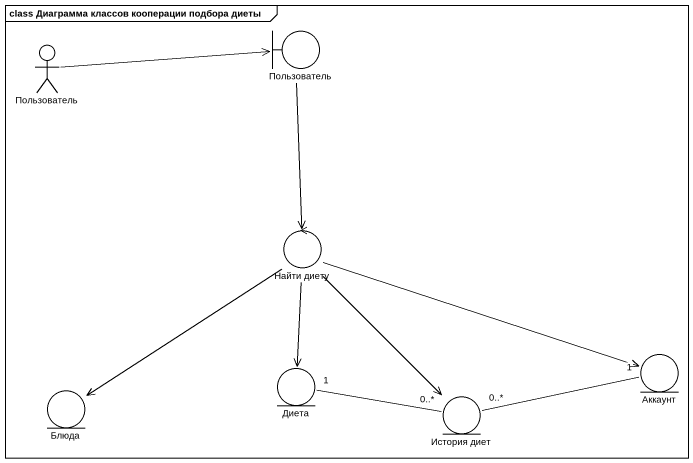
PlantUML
@startuml
mainframe class Диаграмма классов кооперации подбора диеты
boundary Пользователь
actor "Пользователь" as Пользователь_2
control "Найти диету" as Найти_диету
entity Диета
entity Аккаунт
entity Блюда
entity "История диет" as История_диет
Пользователь --> Найти_диету
Пользователь_2 -right-> Пользователь
Найти_диету --> Диета
Найти_диету -right-> Аккаунт
Найти_диету --> Блюда
Найти_диету --> История_диет
История_диет "0..*" -left- "1" Диета
История_диет "0..*" -right- "1" Аккаунт
@enduml
